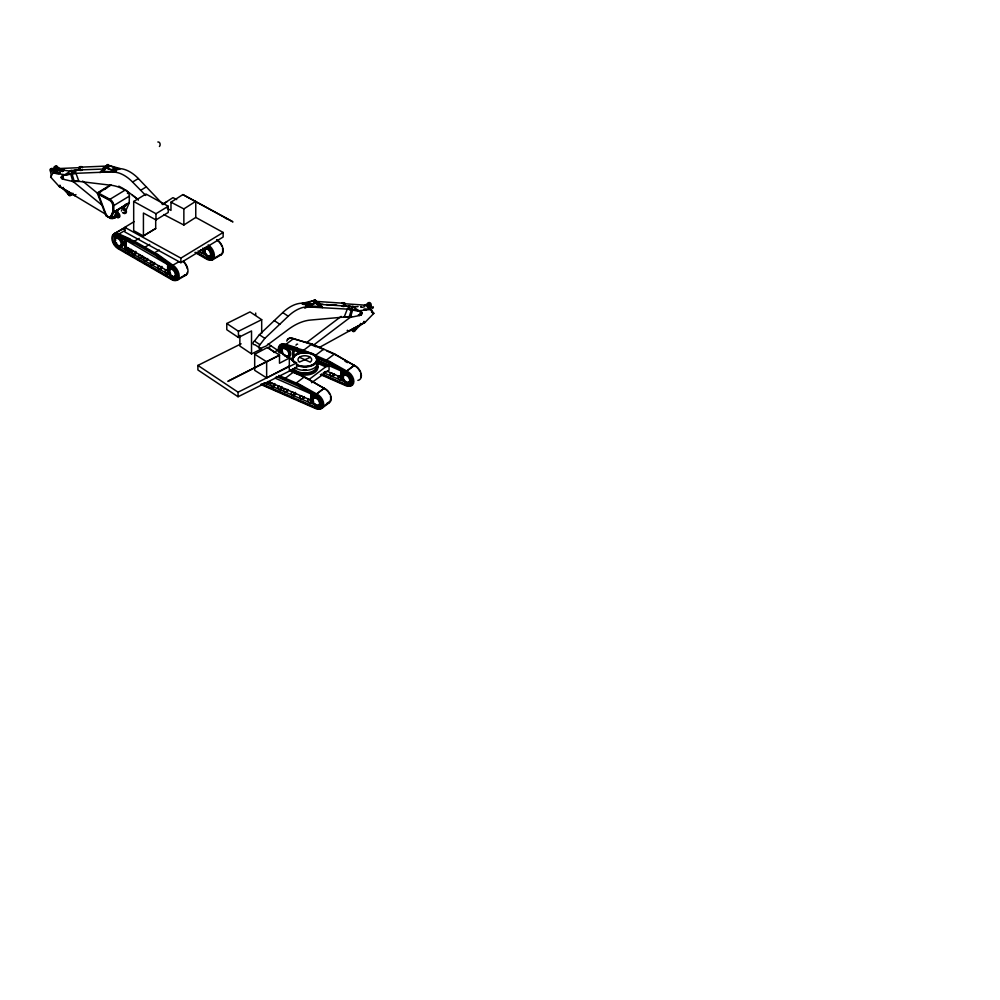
<?xml version="1.0" encoding="UTF-8"?>
<svg xmlns="http://www.w3.org/2000/svg" width="1000" height="1000" viewBox="0 0 1000 1000"><rect width="100%" height="100%" fill="white"/><g stroke="black" fill="none" stroke-linecap="round" stroke-linejoin="round"><path stroke-width="1.5" d="M115.1 238.325L116.275 237.625L118.8 239.062A4.45 2.575 60 0 1 121.125 243.925A4.45 2.575 60 0 1 118.8 246.088L116.15 244.175L114.688 241.125L115.1 238.325L117.513 237.113M119.85 245.487A4.45 2.575 60 0 0 122.175 243.325A4.45 2.575 60 0 0 119.85 238.463L117.312 237.013L114.838 237.85L115.275 236.012L117.25 235.763L135.787 244.037L155.712 255.55L173.975 268.587A5.65 3.262 60 0 1 176.938 274.762A5.65 3.262 60 0 1 173.975 277.512L118.35 245.688M114.7 238.988C115.975 244.45 114.05 238.287 115.425 235.938A6.112 3.525 60 0 0 115.35 241.962M116.15 237.712L116.175 237.075M282.1 346.575L281.475 348.55L282.1 346.575A6.112 3.975 52.8 0 0 282.013 352.612M287.113 355.763A4.45 2.9 52.8 0 0 289.738 353.4A4.45 2.9 52.8 0 0 287.113 348.738L282.987 347.65L281.462 350.838M282.962 348.3L282.987 347.65M283.225 354.75L281.588 351.825L281.6 348.45M281.588 351.825L282.488 349.263L281.588 349.95M129.15 203.287L129.412 196.088A5.375 3.188 58.7 0 0 125.525 189.85L109.925 199.325L97.8 192.662L106.725 216.225L110.95 218.55L115.15 216L117.812 209.913A3.588 2.125 58.7 0 0 119.325 214.312L119.388 214.4A2.413 1.425 58.7 0 1 118.6 217.262M314.688 301.4C314.475 298.4 311.988 303.938 314.575 301.625M351.488 309.35L307.087 306.85A31.9 19.688 -56.3 0 0 288.225 316.238L264.85 338.387L259.962 344.712A2.487 1.538 -56.3 0 0 258.812 347.425A2.487 1.538 -56.3 0 0 260.425 348.375L265.925 346.125L288.5 329.3A50.325 31.062 -56.3 0 1 310.325 320.075L349.3 316.588L351.488 309.35L359.438 310.837A2.2 1.363 -56.3 0 1 360.163 310.988M110.95 218.55L113.812 212.013L113.812 205.562A5.375 3.188 58.7 0 0 109.925 199.325M157.85 141.988L157.85 141.988A2.55 1.938 89.8 0 1 159.438 146.488M367.65 304.562L368.812 303.65M322.038 306.688L305.925 306.075L317.85 302A1.725 1.062 -56.3 0 1 318.925 302.525A1.725 1.062 -56.3 0 1 318.412 304.262A2.438 1.5 -56.3 0 0 319.325 306.163L322.038 306.688L306.5 306.45L307.087 306.85M114.362 216.475L117.025 210.387A3.588 2.125 58.7 0 0 118.55 214.788A2.413 1.425 58.7 0 1 118.888 217.413A2.413 1.425 58.7 0 1 116.925 217.25A2.812 1.663 58.7 0 0 114.75 217.862L112.812 218.475A2.413 1.425 58.7 0 1 110.7 217.625M121.412 211.025L123.55 206.15A3.588 2.125 58.7 0 0 125.062 210.55L125.125 210.637A2.413 1.425 58.7 0 1 125.412 213.175A2.413 1.425 58.7 0 1 123.438 213.012A2.812 1.663 58.7 0 0 122.487 212.65M58.738 169.5L52.962 173.012L50.65 177.1L58.738 185.987L106.6 214.788M54.363 168.912L54.188 170M260.425 348.375L254.938 344.712A2.487 1.775 -39.6 0 1 253.075 343.537A2.487 1.775 -39.6 0 1 254.475 341.05L259.363 334.725L282.75 312.575A31.9 19.688 -56.3 0 1 303.2 303.212L310.812 303.65M319.237 347.512L365.238 322.188L373.988 313.2L372.562 312.775L370.15 308.625L364.888 309.212L366 309.95M79.488 167.725L79.562 169.4M278.913 348.488A8.925 5.8 52.8 0 1 286.012 344.325L293.55 338.6L312.425 344.637L323.775 349.625M284.837 346.512L284.288 346.938L293.25 350.213L287.638 347.75M281.312 349.7L282.663 353.6M282.087 348.338L284.275 347.5M283.587 348.263L284.488 347.587M303.663 352.562L282.925 346.337M281.475 350.975L282.362 350.15M286.163 348.2L285.262 348.875L283.375 348.188M286.262 348.25L285.35 348.925L286.212 349.425A4.45 2.9 52.8 0 1 288.837 354.087A4.45 2.9 52.8 0 1 286.212 356.45L284.65 355.975M281.938 352.85L282.838 352.175M301.05 353.375L293.938 350.25L294.175 349.025L293.288 348.625L293.288 358.038M306.737 342.463L341.175 316.388M349.787 309.875L353.475 307.075L358.088 306.562M279.212 352.938A8.562 5.562 52.8 0 1 285.125 345.037L303.7 350.2L311.925 343.963L334.588 353.913L354.05 365.45A8.562 5.562 52.8 0 1 359.963 371.55M313.45 345.188L351.575 316.325M285.312 378.263L293.538 372.013M315.475 355.375L323.7 349.125M278.775 375.387L296.212 383.05L304.438 376.8L323.9 388.35A8.562 5.562 52.8 0 1 329.8 394.438M303.7 350.2L326.362 360.15L334.588 353.913M317.838 360.562L329.05 365.487L325.712 366.85L309.2 379.387L290.975 371.388M311.562 382.7L329.05 370.125L329.05 365.487M296.212 383.05L315.675 394.588L323.9 388.35M326.362 360.15L345.825 371.7L354.05 365.45M298.725 383.938L316.675 393.988L324.225 388.275A8.838 5.737 52.8 0 1 331.012 396.6A8.838 5.737 52.8 0 1 327.738 403.275M328.888 361.05L346.838 371.1L354.375 365.375A8.838 5.737 52.8 0 1 361.163 373.713A8.838 5.737 52.8 0 1 357.887 380.387M324.025 405.975L328.725 402.4M321.65 408.488L329.188 402.762M286.262 347.175L287.5 347.725M293.938 350.25L293.938 356.637M368.525 305.55L369.475 306.7L368.237 306.6M370.525 307.25L370.312 305.487M162.275 204.488L172.975 197.638L176.688 199.575M167.262 208.463L170.975 210.4L170.975 202.188L182.862 194.587L231.938 221.175A2.95 1.737 58.7 0 1 232.913 221.975L182.862 194.587M183.863 225.025L183.863 208.912L195.763 201.312L195.763 217.425L183.863 225.025L163.762 214.55M51.475 177.113L51.175 176.775A14.162 8.375 58.7 0 0 50.213 170.787A1.625 0.963 58.7 0 1 50.263 169.213A1.625 0.963 58.7 0 1 51.662 169.625L52.838 168.912A14.825 8.775 58.7 0 0 60 172.662L60 173.038M54.325 168.25A1.625 0.963 58.7 0 1 54.387 166.675A1.625 0.963 58.7 0 1 55.775 167.087L56.95 166.375A14.825 8.775 58.7 0 0 60.55 168.95M63.788 170.225L62.613 170.938L57.575 170.212M58.837 173.75L60 172.662M64.112 170.5L62.325 171.588L63.487 170.5M62.05 176.7A2.2 1.3 58.7 0 1 63.15 175.475L71.95 173.487L115.738 171.663L104.312 167.288A1.725 1.025 58.7 0 0 103.275 167.775A1.725 1.025 58.7 0 0 103.763 169.525A2.438 1.438 58.7 0 1 102.888 171.4L100.862 171.475L115.738 171.663L114.213 171.637M75.85 169.775L70.1 171.262A2.2 1.3 58.7 0 0 69.412 171.388M72.95 173.175L70.525 171.188L64.763 174.7L52.962 173.012M78.9 169.262L70.763 174.2L63.15 175.475M75.938 194.562L74.688 195.675L71.725 194.05A1.475 0.875 58.7 0 0 70.662 194.8A1.837 1.087 58.7 0 1 69.85 195.75A1.837 1.087 58.7 0 1 68.4 194.65A28.038 16.587 58.7 0 0 62.15 188.188L58.738 186.312L59.988 185.225M58.738 186.312L59.988 185.55M138.438 199.6L132.325 195.1A50.325 29.775 58.7 0 0 111.412 185.3L74.05 180.787L72.862 181.5L64.15 179.45A2.2 1.3 58.7 0 1 62.938 178.688M62.15 188.188L63.4 187.425M106.688 166.55A1.725 1.025 58.7 0 1 107.613 165.025L120.275 168.65A31.9 18.875 58.7 0 1 138.363 178.538L163.113 204.537M104.312 167.288L116.363 171.287L113.588 172.013M103.763 169.525L104.787 168.837M100.862 171.475L103.513 171.025A2.438 1.438 58.7 0 0 104.388 169.15A1.725 1.025 58.7 0 1 104 168.438M99.838 172.562L104.987 169.438M100.45 172.45L101.475 171.1M72.975 193.287L70.662 194.8A1.837 1.087 58.7 0 0 71.912 194.037A1.475 0.875 58.7 0 1 72.013 193.438M119.675 169.025L118.125 169.013L112.975 172.138A31.9 18.875 58.7 0 1 132.587 182.05L145.775 195.487M97.8 192.662L110.8 184.775M97.8 193.125L110.8 185.225M97.487 193.65L109.913 199.988A4.562 2.7 58.7 0 1 113.225 205.275L113.212 211.537L110.55 217.65L105.975 215.625L97.487 193.65L109.488 200.25A4.562 2.7 58.7 0 1 112.8 205.538L112.8 211.8L110.125 217.913L105.975 215.625M99.162 192.638L101.7 191.1M104.225 189.562L106.762 188.025M132.587 182.05L138.363 178.538M113.812 205.562L129.412 196.088M140.65 190.312L146.425 186.812M113.812 212.013L129.412 202.537M113.675 212.3L129.275 202.825M113.625 212.45L129.225 202.975L126.562 209.075L123.95 210.65M133.688 201.475L145.963 194.025L168.238 206.262L168.238 212.463L155.975 219.913L143.425 213.025L143.425 235.987L133.688 230.637L133.688 201.475L155.975 213.713L168.238 206.262M125.062 210.55L125.85 210.075A3.588 2.125 58.7 0 1 124.338 205.675M112.812 218.475L115.538 217.387A2.812 1.663 58.7 0 1 116.125 216.525M118.612 214.875L119.388 214.4M114.75 217.862L115.538 217.387M123.438 213.012L124.225 212.537A2.413 1.425 58.7 0 0 126.188 212.7A2.413 1.425 58.7 0 0 125.913 210.175M116.925 217.25L117.7 216.775M195.787 217.438L223.15 232.463L223.15 237.025L180.875 262.688L124.763 231.9L124.763 227.338L134.012 221.713M163.088 204.062L167.05 201.663M155.7 228.45L143.425 235.9L155.7 228.538L155.7 219.3M180.875 262.688L180.875 258.137L223.15 232.463M114.438 233.525L123.25 228.438M113.637 234.188L123.238 228.637M117.912 234.613L134.425 241.15L154.562 252.763L171.85 265.75A8.562 4.95 60 0 1 177.913 276.238A8.562 4.95 60 0 1 171.85 279.738L117.912 248.6A8.562 4.95 60 0 1 111.862 238.113A8.562 4.95 60 0 1 117.912 234.613L125.2 230.338M117.1 235.85L119.913 237.138L115.288 236.012M114.688 239.25L115.738 238.65M114.575 240.125L115.625 239.525M118.025 238.512L119.087 237.913M114.688 241.125L115.738 240.525M115.5 243.225L116.538 242.613M117.325 236.45L125.45 240.387L120.463 237.512M121 246.725L121.638 246.35M134.425 241.15L139.238 238.375M126.037 246.788L126.037 240.4L167.625 264.562L167.625 270.95L126.15 246.863M125.45 248.55L124.8 248.925L124.8 240.763M126.15 250.138L126.15 239.262L125.363 238.812L125.363 249.688L126.15 250.138L128.5 248.787M144.887 247.175L149.688 244.412M154.562 252.763L159.362 250M171.85 265.75L179.225 261.6M176.137 280.163L185.738 274.613A8.562 4.95 60 0 1 184.488 275M211.35 259.825L220.963 254.288M177.35 280.1L186.163 275.012M212.575 259.762L221.388 254.675M347.362 330.262L348.537 331.05L365.175 322.15L361.625 324.25A28.038 17.312 -56.3 0 0 355.1 330.55A1.837 1.125 -56.3 0 1 353.587 331.613A1.837 1.125 -56.3 0 1 352.75 330.637A1.475 0.912 -56.3 0 0 351.637 329.85A1.475 0.912 -56.3 0 0 351.55 329.513M254.688 354.225L267.525 347.463L279.488 355.037L279.488 363.25L289.325 358.062L289.325 365.962L266.65 377.9L254.688 370.337L254.688 354.225L266.65 361.788L266.65 377.9M273.688 352.438L277.375 350.487L289.325 358.062M279.488 355.037L228.9 380.662A2.95 1.825 -56.3 0 0 227.875 381.438L279.488 355.337M261.688 348.837L251.525 353.913L251.525 330.95L238.438 337.5L226.788 329.725L226.788 323.512L250.025 311.9L261.688 319.662L261.688 333.488M226.788 323.512L238.438 331.287L261.688 319.662M268.1 343.925L296.6 362.938L296.6 367.5L238.062 396.75L197.9 369.963L197.9 365.412L241.112 343.812M271.25 346.037L267.75 347.788L274.837 352.525M347.362 330.613L348.537 331.4L351.637 329.85A1.837 1.125 -56.3 0 0 353.288 330.45M197.9 365.412L238.062 392.188L296.6 362.938M296.6 367.262L289.513 370.812L289.012 366.138M310.338 357.325L299.35 362.088A6.863 3.962 0 0 1 300.25 356.763A6.863 3.962 0 0 1 309.538 356.812A6.863 3.962 0 0 1 310.25 362.15L299.438 357.262M56.075 168.663C53.975 171.088 58.738 170.138 56.075 168.663A1.25 0.737 58.7 0 0 54.925 167.475A1.25 0.737 58.7 0 0 54.55 168.65M281.975 346.662L283.05 346.238M315.938 301.462A1.725 1.062 -56.3 0 0 314.862 300.275L301.75 303.55L310.95 304.012M314.862 300.275L302.938 304.35L312.137 304.8M306.512 306.462L318.438 302.4A1.725 1.062 -56.3 0 1 319.513 302.925A1.725 1.062 -56.3 0 1 319.012 304.65A2.438 1.5 -56.3 0 0 319.925 306.562M108.438 167.525L108.312 165.938L107.387 166.4M361.138 314.337A2.2 1.363 -56.3 0 1 359.5 315.525L350.412 317.337L344.188 317.05L347.287 309.1L360.562 311.575A2.2 1.363 -56.3 0 1 361.425 313.85M371.488 312.062L373.675 313.525L371.25 309.375L358.963 310.738L353.475 307.075M81.225 167.138L106.487 166.075M56.25 168.65L79.837 167.65M104.012 169.025C103.612 165.637 106.75 171.287 104.012 169.025L77.725 169.988L70.1 171.262A2.2 1.3 58.7 0 1 71.275 170.538M112.912 168.825L120.275 168.65M113.75 169.15L118.138 169M111.688 169.562L119.05 169.4L107.613 165.025M303.938 303.962L302.337 303.95L313.075 304.488M318.438 304.088L323.025 304.363M326.1 304.538L336.812 305.163M342.938 305.512L353.95 307.175A2.2 1.363 -56.3 0 1 354.913 307.6M319.325 306.163L321.45 306.288M316.462 301.425L342.825 303.2M344.263 303.738L368.862 305.4M318.075 304.237L342.887 305.9M63.163 170.138L70.525 171.188M59.162 170.675L62.95 170.837A14.825 8.775 58.7 0 1 55.775 167.087M53.788 173.025L57.575 173.562M287.125 356.85L286.425 356.5L287.5 356.825M348.862 305.688L353.95 307.175M311.925 343.963L293.337 338.8A8.562 5.562 52.8 0 0 286.75 341.087M286.3 356.587L287.387 356.912A5.763 3.75 52.8 0 0 290.788 353.862A5.763 3.75 52.8 0 0 287.387 347.825M286.012 344.325L297.625 348.038M326.625 350.875L335.138 354.613L354.375 365.375M312.013 345.075L315.912 346.775M306.388 352.45L283.625 345.675A7.237 4.713 52.8 0 0 280.125 352.8M316.825 357.038L326.287 361.2L347.325 373.638A7.237 4.713 52.8 0 1 351.587 381.225A7.237 4.713 52.8 0 1 347.325 385.062L321.812 374.075M316.238 357.925L327.45 362.837L348 374.363A5.65 3.675 52.8 0 1 351.337 380.3A5.65 3.675 52.8 0 1 348 383.288L323.387 372.688A2.013 1.3 52.8 0 0 324.387 372.413M318.125 360.875L340.887 370.875L340.887 377.262L326.962 371.138M317.775 362.287L327.575 366.6M317.312 363.15L325.712 366.85M342.512 377.663L341.188 377.075L341.188 369.487L342.512 370.062L342.512 376.138M286.175 356.4L292.787 359.288M321.375 374.387L345.425 384.913M320.412 374.538L345.825 385.688A8.562 5.562 52.8 0 0 352.65 381.688A8.562 5.562 52.8 0 0 345.825 371.7M289.625 370.3L304.438 376.8M278.825 376.488L296.137 384.087L317.162 396.525A7.237 4.713 52.8 0 1 321.438 404.113A7.237 4.713 52.8 0 1 317.162 407.95L262.075 383.975M276.275 376.5L297.3 385.737L317.85 397.262A5.65 3.675 52.8 0 1 321.175 403.188A5.65 3.675 52.8 0 1 317.85 406.175L264.012 382.788M275.163 378.137L310.738 393.762L310.738 400.15L268.95 381.8M261.512 384.263L288.387 396.037M291.225 397.275L295.462 399.125M298.288 400.375L315.262 407.8M260.613 384.4L315.675 408.575A8.562 5.562 52.8 0 0 322.488 404.575A8.562 5.562 52.8 0 0 315.675 394.588M130.075 238.912L118.9 233.962A8.925 5.15 60 0 0 112.812 235.85M344.438 303.762L344.938 304.825L343.963 305.462M170.975 202.188L183.863 208.912M118.787 186.15L124.175 189.112M124.763 227.338L180.875 258.137M304.988 377.5L324.225 388.275M203.188 250.45L204.363 251.137L204.363 248.1M198.075 250.95L209.188 257.175A5.65 3.262 60 0 0 212.15 254.425A5.65 3.262 60 0 0 209.188 248.25L206.938 246.4M196 252.325L208.162 259.325M197.587 252.862L208.4 258.888A7.237 4.175 60 0 0 212.188 255.362A7.237 4.175 60 0 0 208.4 247.463M194.938 252.4L207.075 259.4A8.562 4.95 60 0 0 213.075 256.788A8.562 4.95 60 0 0 208.637 246.562M124.312 251.65L133.763 257.1M136.463 258.65L140.512 260.988M143.212 262.55L152.675 267.987M155.375 269.55L171.588 278.888M58.738 185.987L74.688 195.325M344.85 361.087L347.438 362.625M364.412 305.5A14.825 9.15 -56.3 0 0 368.175 303.025L369.288 303.762A1.625 1 -56.3 0 1 370.8 304.975A14.162 8.738 -56.3 0 0 370.625 305.487M366.875 306.45L371.25 309.375M360.688 306.95L361.8 307.312A14.825 9.15 -56.3 0 0 364.9 306.525M359.438 310.837L360.562 311.575M346 305.688L352.612 310.087L350.425 317.337L349.3 316.588M359.5 315.525L358.387 314.775A2.2 1.363 -56.3 0 0 358.812 314.65M363.988 321.362L365.175 322.15M363.988 321.688L365.175 322.475M360.438 323.462L361.625 324.25M318.125 304.812L322.388 307.663M353.913 329.762L355.1 330.55M351.562 329.85L352.75 330.637M303.2 303.212L308.113 306.475M303.337 303.562L304.525 304.363M282.75 312.575L288.225 316.238M274.325 320.625L279.812 324.288M259.363 334.725L264.85 338.387M254.475 341.05L259.962 344.712M251.525 353.913L239.862 346.05L239.862 335.375M157.075 253.912L172.938 265.238A8.838 5.1 60 0 1 179.188 276.05A8.838 5.1 60 0 1 172.938 279.662M132.325 195.1L138.338 199.938M82.625 181.075L98.338 193.925M72.013 180.625L102.238 205.338M117.1 244.575L117.75 245.162L116.725 244.225M226.238 218.725L226.188 218.65A2.95 1.7 60 0 0 225.238 217.838M115.887 243L116.875 244.15M135.688 251.35L135.925 251.713A2.013 1.163 60 0 1 136.088 253.787A2.013 1.163 60 0 1 134.462 253.538M306.188 303.525L306.188 303.525A2.55 1.875 -88.3 0 1 306.637 306.588A2.55 1.875 -88.3 0 1 304.538 307.975M71.95 173.487L74.05 180.787M365.05 309.825L363.938 309.075M292.7 350.625L292.7 358.787M255.688 313.062L255.688 315.025M238.438 331.287L238.438 337.5M238.062 392.188L238.062 396.75M202.85 248.062L202.85 250.613M155.975 213.713L155.975 219.913M125.487 204.262L125.487 206.225M352.575 306.25A1.587 0.975 -56.3 0 1 352.575 307.55M295.988 345.238A1.363 0.838 -56.3 0 1 297.613 344.2M360.55 311.625A2.2 1.363 -56.3 0 1 360.487 312.587M352.837 306.425A2.2 1.363 -56.3 0 1 353.975 307.675M314.262 299.875A1.725 1.062 -56.3 0 1 315.238 301.438M369.288 303.762A14.825 9.15 -56.3 0 1 366.8 305.562M361.3 306.5A14.825 9.15 -56.3 0 1 360.688 306.575M368.175 303.025A1.625 1 -56.3 0 1 369.913 303.475M369.812 309.525A14.162 8.738 -56.3 0 1 370.087 307.538M315.512 302.525A1.363 1.013 -86.2 0 1 317.462 302.337M342.325 303.425A1.363 1.013 -86.2 0 1 343.663 303.7A1.363 1.013 -86.2 0 1 343.525 305.525A1.363 1.013 -86.2 0 1 342.163 305.575M341.825 303.312A1.9 1.4 -86.2 0 1 343.9 303.238A1.9 1.4 -86.2 0 1 343.7 306.025A1.9 1.4 -86.2 0 1 341.662 305.613M342.825 303.375A1.9 1.4 -86.2 0 1 344.9 303.3A1.9 1.4 -86.2 0 1 344.688 306.087A1.9 1.4 -86.2 0 1 342.65 305.675M343.312 303.5A1.363 1.013 -86.2 0 1 344.7 303.863A1.363 1.013 -86.2 0 1 344.375 305.738A1.363 1.013 -86.2 0 1 342.987 305.375M343.75 303.525A1.363 1.013 -86.2 0 1 345.138 303.888A1.363 1.013 -86.2 0 1 344.812 305.775A1.363 1.013 -86.2 0 1 343.425 305.413M368.188 305.462A1.275 0.95 -86.2 0 1 369.688 305.587A1.275 0.95 -86.2 0 1 370.925 305.363A1.275 0.95 -86.2 0 1 371.125 307.05A1.275 0.95 -86.2 0 1 369.888 307.55M369.688 305.587A1.275 0.95 -86.2 0 1 369.15 307.512A1.275 0.95 -86.2 0 1 367.925 306.388M369.525 307.113A1.275 0.95 -86.2 0 1 369.387 306.488M316.85 364.675A13.025 7.512 0 0 1 309.875 374.513A13.025 7.512 0 0 1 292.838 370.487M316.85 363.188A13.025 7.512 0 0 1 309.875 373.025A13.025 7.512 0 0 1 292.838 369M316.65 365.175A11.912 6.875 0 0 1 307.975 372.738A11.912 6.875 0 0 1 293.863 368.762M306.45 369.775A11.912 6.875 0 0 1 303.337 369.787M293.863 362.362A11.912 6.875 0 0 1 304.275 352.837A11.912 6.875 0 0 1 316.212 361.75A11.912 6.875 0 0 1 297.638 365.188M317.625 361.962A12.9 7.45 0 0 1 309.825 369.825A12.9 7.45 0 0 1 294.65 367.525M292.062 360.538A12.9 7.45 0 0 1 306.475 352.15A12.9 7.45 0 0 1 316.775 362.362A12.9 7.45 0 0 1 297.038 365.462M293.863 362.2A11.912 6.875 0 0 1 304.275 352.675A11.912 6.875 0 0 1 316.212 361.575A11.912 6.875 0 0 1 297.638 365.012M316.675 393.988A8.838 5.737 52.8 0 1 323.713 404.3A8.838 5.737 52.8 0 1 316.675 408.425M313.625 401.962A4.263 2.763 52.8 0 1 315.963 397.825A4.263 2.763 52.8 0 1 319.9 403.575A4.263 2.763 52.8 0 1 314.862 403.775M313.837 397.2A5.625 3.663 52.8 0 1 315.925 395.325M269.613 381.562A2.013 1.3 52.8 0 1 268.55 383.45M281.762 386.5A2.013 1.3 52.8 0 1 282.038 388.425A2.013 1.3 52.8 0 1 280.512 388.713M267.938 381.538A2.013 1.3 52.8 0 1 268.163 384.225A2.013 1.3 52.8 0 1 265.663 382.688M274.675 383.55A2.013 1.3 52.8 0 1 274.95 385.475A2.013 1.3 52.8 0 1 273.438 385.763M311.925 399.525A2.013 1.3 52.8 0 1 312.2 401.45A2.013 1.3 52.8 0 1 310.675 401.725M287.75 389.4A2.013 1.3 52.8 0 1 286.688 391.287M295.25 392.325A2.013 1.3 52.8 0 1 295.525 394.25A2.013 1.3 52.8 0 1 294.012 394.538M304.137 396.538A2.013 1.3 52.8 0 1 303.463 398.45M330.487 396.425A8.562 5.562 52.8 0 1 327.312 402.9M287.4 339.538A8.925 5.8 52.8 0 1 293.55 338.6M346.838 371.1A8.838 5.737 52.8 0 1 353.862 381.4A8.838 5.737 52.8 0 1 346.838 385.525M324.637 371.712A2.013 1.3 52.8 0 1 324.562 372.1M292.188 348.15A5.763 3.75 52.8 0 1 292.8 350.775M343.438 378.075A4.263 2.763 52.8 0 1 346.712 375.138A4.263 2.763 52.8 0 1 349.988 380.962A4.263 2.763 52.8 0 1 345.012 380.887M344.312 380.025A4.263 2.763 52.8 0 1 343.775 379.062M343.988 374.312A5.625 3.663 52.8 0 1 346.075 372.438M342.075 376.637A2.013 1.3 52.8 0 1 342.25 378.7A2.013 1.3 52.8 0 1 340.425 378.587M339.487 377.362A2.013 1.3 52.8 0 1 339.55 375.763M325.588 371.512A2.013 1.3 52.8 0 1 324.588 371.788M334.288 373.638A2.013 1.3 52.8 0 1 333.225 375.538M360.637 373.537A8.562 5.562 52.8 0 1 360.637 377.15M71.125 171.525A1.587 0.938 58.7 0 1 72.237 170.512M124.1 209.838A1.363 0.8 58.7 0 1 125.487 210.6A1.363 0.8 58.7 0 1 125.487 212.162M62.587 178.225A2.2 1.3 58.7 0 1 62.312 177.725M63.312 176.488A2.2 1.3 58.7 0 1 63.4 175.162M63.95 174.762A2.2 1.3 58.7 0 1 64.325 174.762M103.9 167.4A1.725 1.025 58.7 0 1 104.938 166.9M107.475 166.537A1.725 1.025 58.7 0 1 107.25 165A1.725 1.025 58.7 0 1 108.238 164.638M127.362 193.025A4.562 2.7 58.7 0 1 127.65 193.512M113.6 218A2.413 1.425 58.7 0 1 111.912 217.575M58.837 173.375A14.825 8.775 58.7 0 1 51.662 169.625M51.175 169.312A1.625 0.963 58.7 0 1 52.838 168.912M64.112 170.125A14.825 8.775 58.7 0 1 61.762 169.513M55.487 167.537A1.625 0.963 58.7 0 1 55.55 165.963A1.625 0.963 58.7 0 1 56.95 166.375M113.95 217.338A2.9 1.713 58.7 0 1 111.912 217.987M106.737 166.412A1.25 0.737 58.7 0 1 108.038 166.238A1.25 0.737 58.7 0 1 108.263 168.05M104.787 167.6A1.25 0.737 58.7 0 1 106.587 168.4M52.225 169.412A1.25 0.737 58.7 0 1 53.175 168.95A1.25 0.737 58.7 0 1 54.05 170.5A1.275 0.975 87.6 0 1 55.362 168.575M105.4 167.65A1.363 1.037 87.6 0 1 107.2 166.55M81.838 169.537A1.363 1.037 87.6 0 1 80.438 169.45A1.363 1.037 87.6 0 1 80.35 167.613A1.363 1.037 87.6 0 1 81.737 167.387M82.362 169.587A1.9 1.45 87.6 0 1 80.15 169.825A1.9 1.45 87.6 0 1 80.3 166.938A1.9 1.45 87.6 0 1 82.463 167.7M81.412 169.625A1.9 1.45 87.6 0 1 79.287 169.975A1.9 1.45 87.6 0 1 79.162 167.188A1.9 1.45 87.6 0 1 81.3 167.325M80.887 169.575A1.363 1.037 87.6 0 1 79.475 169.488A1.363 1.037 87.6 0 1 79.388 167.662A1.363 1.037 87.6 0 1 80.787 167.425M80.475 169.6A1.363 1.037 87.6 0 1 79.062 169.513A1.363 1.037 87.6 0 1 78.975 167.675A1.363 1.037 87.6 0 1 80.375 167.45M111.912 217.413A1.587 0.938 58.7 0 1 110.512 217.55M122.25 229.375A8.925 5.15 60 0 1 126.075 228.188M183.363 261.325A8.838 5.1 60 0 1 187.938 270A8.838 5.1 60 0 1 184.862 275.413M118.9 248.538A8.925 5.15 60 0 1 117.275 247.35M115.75 245.738A8.925 5.15 60 0 1 114.438 243.825M125.275 238.287A5.763 3.325 60 0 1 125.688 239.662M169.875 270.163A4.263 2.462 60 0 1 174.925 271.512A4.263 2.462 60 0 1 173.575 276.55M172.787 276.212A4.263 2.462 60 0 1 172.013 275.65M170.662 273.962A4.263 2.462 60 0 1 169.875 271.962M170.825 268.25A5.625 3.25 60 0 1 171.225 267.362M171.85 266.775A5.625 3.25 60 0 1 172.675 266.525M131.4 249.338A2.013 1.163 60 0 1 131.1 251.137A2.013 1.163 60 0 1 129.388 250.325M142.425 255.65A2.013 1.163 60 0 1 141.488 257.462M169.062 270.425A2.013 1.163 60 0 1 169.312 272.362A2.013 1.163 60 0 1 167.963 272.538M147.575 258.512A2.013 1.163 60 0 1 146.625 260.338M154.45 262.475A2.013 1.163 60 0 1 153.5 264.288M161.912 266.388A2.013 1.163 60 0 1 162.15 268.325A2.013 1.163 60 0 1 160.812 268.5M122.275 229.537A8.562 4.95 60 0 1 125.95 228.4M183.025 261.35A8.562 4.95 60 0 1 187.312 268.762M187.312 272.387A8.562 4.95 60 0 1 186.7 273.725M216.962 239.812A8.838 5.1 60 0 1 223 248.65A8.838 5.1 60 0 1 220.087 255.075M208.162 244.9A8.838 5.1 60 0 1 214.35 254.75A8.838 5.1 60 0 1 209.775 260.012M200.55 249.887A2.013 1.163 60 0 1 202.913 251.188A2.013 1.163 60 0 1 202.062 253.238L201.325 252.787A2.013 1.163 60 0 1 200.325 250.575M205.4 252.638A4.263 2.462 60 0 1 207.75 248.787A4.263 2.462 60 0 1 210.837 255.225A4.263 2.462 60 0 1 205.888 253.637M204.662 251.488A2.013 1.163 60 0 1 203.55 252.375M216.675 239.862A8.562 4.95 60 0 1 221.925 246.4M222.525 248.425A8.562 4.95 60 0 1 221.925 253.388M316.625 303.788C317.962 306.225 318.538 300.438 316.625 303.788M372.225 307.613C373.312 309.9 374 304.675 372.225 307.613M50.888 170.475C51.413 173.663 53.137 169.725 50.888 170.475M119.262 246.163L120.087 246.663A5.763 3.325 60 0 0 123.1 243.863A5.763 3.325 60 0 0 120.087 237.562L119.075 236.825L120.087 237.562A5.763 3.325 60 0 1 123.25 243.775A5.763 3.325 60 0 1 120.225 246.575L119.262 246.163M75.975 173.35L70.763 174.2L72.862 181.5L78.913 181.375L75.975 173.35M128.525 248.35L128.188 248.287A2.013 1.163 60 0 0 127.8 250.637A2.013 1.163 60 0 0 130.037 251.7A2.013 1.163 60 0 0 129.262 248.8L128.525 248.35M339.975 379.95L339.15 379.55A2.013 1.3 52.8 0 1 338.35 376.65A2.013 1.3 52.8 0 1 340.962 377.9A2.013 1.3 52.8 0 1 339.975 379.95M285.5 392.188L284.675 391.8A2.013 1.3 52.8 0 1 283.875 388.888A2.013 1.3 52.8 0 1 286.488 390.15A2.013 1.3 52.8 0 1 285.5 392.188M293.238 395.588L292.413 395.188A2.013 1.3 52.8 0 1 291.613 392.275A2.013 1.3 52.8 0 1 294.237 393.537A2.013 1.3 52.8 0 1 293.238 395.588M309.812 402.837L308.988 402.45A2.013 1.3 52.8 0 1 308.2 399.538A2.013 1.3 52.8 0 1 310.812 400.8A2.013 1.3 52.8 0 1 309.812 402.837M134.5 242.262L116.587 235.125A7.237 4.175 60 0 0 112.8 238.65A7.237 4.175 60 0 0 116.587 246.55L173.175 279.225A7.237 4.175 60 0 0 176.975 275.7A7.237 4.175 60 0 0 173.175 267.8L154.488 253.8L134.5 242.262M312.362 392.95L311.038 392.375L311.038 399.963L312.362 400.55L312.362 392.95M145.238 261.137L144.5 260.675A2.013 1.163 60 0 1 143.787 257.712A2.013 1.163 60 0 1 146.113 259.163A2.013 1.163 60 0 1 145.238 261.137M152.113 265.1L151.375 264.637A2.013 1.163 60 0 1 150.675 261.663A2.013 1.163 60 0 1 153 263.125A2.013 1.163 60 0 1 152.113 265.1M166.838 273.575L166.1 273.125A2.013 1.163 60 0 1 165.4 270.15A2.013 1.163 60 0 1 167.725 271.6A2.013 1.163 60 0 1 166.838 273.575M119.913 237.138L119.213 236.75L119.913 237.138M169.137 263.875L167.963 263.2L167.963 270.788L169.137 271.475L169.137 263.875M271.913 386.35L271.525 386.012A2.013 1.3 52.8 0 1 271.525 383.237A2.013 1.3 52.8 0 1 273.975 385.475A2.013 1.3 52.8 0 1 271.913 386.35M133.162 254.288L132.825 253.912A2.013 1.163 60 0 1 132.812 251.15A2.013 1.163 60 0 1 134.987 253.562A2.013 1.163 60 0 1 133.162 254.288M354.3 330.763A1.587 0.975 -56.3 0 0 355.337 328.3A1.587 0.975 -56.3 0 0 353.263 329.338A1.587 0.975 -56.3 0 0 354.3 330.763M360.962 315A1.587 0.975 -56.3 0 0 362 312.538A1.587 0.975 -56.3 0 0 359.925 313.575A1.587 0.975 -56.3 0 0 360.962 315M299.975 397.25A2.013 1.3 52.8 0 0 302.613 399.263A2.013 1.3 52.8 0 0 302 396.213A2.013 1.3 52.8 0 0 299.975 397.25M277.938 387.6A2.013 1.3 52.8 0 0 280.575 389.613A2.013 1.3 52.8 0 0 279.962 386.562A2.013 1.3 52.8 0 0 277.938 387.6M312.913 401.25A4.263 2.763 52.8 0 0 318.587 405.3A4.263 2.763 52.8 0 0 317.062 398.812A4.263 2.763 52.8 0 0 312.913 401.25M312.225 400.8A5.625 3.663 52.8 0 0 319.725 406.15A5.625 3.663 52.8 0 0 317.712 397.575A5.625 3.663 52.8 0 0 312.225 400.8M330.125 374.363A2.013 1.3 52.8 0 0 332.762 376.362A2.013 1.3 52.8 0 0 332.163 373.325A2.013 1.3 52.8 0 0 330.125 374.363M343.062 378.363A4.263 2.763 52.8 0 0 348.738 382.413A4.263 2.763 52.8 0 0 347.225 375.925A4.263 2.763 52.8 0 0 343.062 378.363M342.388 377.912A5.625 3.663 52.8 0 0 349.875 383.263A5.625 3.663 52.8 0 0 347.875 374.688A5.625 3.663 52.8 0 0 342.388 377.912M67.987 193.35A1.587 0.938 58.7 0 0 69.912 194.988A1.587 0.938 58.7 0 0 69.4 192.537A1.587 0.938 58.7 0 0 67.987 193.35M61.2 177.562A1.587 0.938 58.7 0 0 63.113 179.188A1.587 0.938 58.7 0 0 62.6 176.75A1.587 0.938 58.7 0 0 61.2 177.562M116.275 215.362A1.363 0.8 58.7 0 0 117.925 216.762A1.363 0.8 58.7 0 0 117.487 214.662A1.363 0.8 58.7 0 0 116.275 215.362M55.4 168.812A1.275 0.975 87.6 0 0 56.137 170.825A1.275 0.975 87.6 0 0 57.088 169.025A1.275 0.975 87.6 0 0 55.4 168.812M158.088 267.262A2.013 1.163 60 0 0 160.438 269.462A2.013 1.163 60 0 0 159.9 266.375A2.013 1.163 60 0 0 158.088 267.262M138.512 255.975A2.013 1.163 60 0 0 140.863 258.188A2.013 1.163 60 0 0 140.325 255.1A2.013 1.163 60 0 0 138.512 255.975M169.35 271.25A4.263 2.462 60 0 0 173.863 276.863A4.263 2.462 60 0 0 173.863 270.85A4.263 2.462 60 0 0 169.35 271.25M168.812 270.438A5.625 3.25 60 0 0 174.775 277.863A5.625 3.25 60 0 0 174.775 269.913A5.625 3.25 60 0 0 168.812 270.438M204.575 250.912A4.263 2.462 60 0 0 209.088 256.537A4.263 2.462 60 0 0 209.088 250.512A4.263 2.462 60 0 0 204.575 250.912M204.037 250.113A5.625 3.25 60 0 0 210 257.538A5.625 3.25 60 0 0 210 249.575A5.625 3.25 60 0 0 204.037 250.113"/></g></svg>
